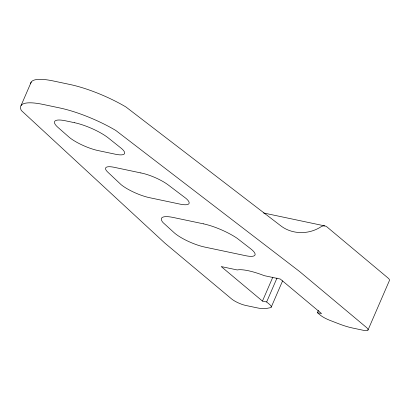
<?xml version="1.0" encoding="UTF-8"?>
<svg xmlns="http://www.w3.org/2000/svg" width="410" height="410" viewBox="0 0 410 410"><rect width="100%" height="100%" fill="white"/><g stroke="black" fill="none" stroke-linecap="round" stroke-linejoin="round"><path stroke-width="0.61" d="M21.053 105.549L31.211 82.077M318.391 310.355L317.381 312.686L320.241 315.08A11.726 2.875 23.4 0 0 329.845 320.333L338.957 323.859A29.315 7.19 23.4 0 0 352.451 327.995L363.47 330.327A11.142 2.732 23.4 0 0 366.361 327.38L299.613 271.538L115.769 130.441A54.858 13.458 23.4 0 0 59.886 107.979L43.096 104.437A54.858 13.458 23.4 0 0 21.356 110.521L164.81 243.058L231.563 298.905A11.142 2.732 23.4 0 0 245.815 305.47L256.839 307.797A29.315 7.19 23.4 0 0 266.203 308.489L270.205 307.736A11.726 2.875 23.4 0 0 269.503 304.363L266.638 301.97L262.467 301.089L272.814 277.18M266.638 301.97L276.986 278.062M271.241 307.116L282.592 280.881M368.011 330.014L389.454 280.455A11.142 2.732 23.4 0 0 387.809 277.821L327.036 226.981A11.726 7.247 -78.1 0 0 320.845 226.879C308.72 234.771 291.93 234.628 280.445 225.556L125.926 106.964A54.858 13.458 23.4 0 0 70.043 84.506L53.254 80.96A54.858 13.458 23.4 0 0 30.663 83.676M263.558 212.98L324.72 225.9M317.381 312.686L321.553 313.568L280.291 279.051L264.281 275.669A33.979 8.333 23.4 0 0 237.221 269.949L221.205 266.567L262.467 301.089M74.41 122.677L65.805 120.863A26.947 6.611 23.4 0 0 58.42 127.797L69.49 137.519A22.734 5.576 23.4 0 0 98.743 150.711L114.738 154.088A22.734 5.576 23.4 0 0 121.529 148.502L108.968 138.467A26.947 6.611 23.4 0 0 74.41 122.677M140.835 172.933L115.318 167.546A21.663 5.315 23.4 0 0 108.307 172.615L121.119 184.679A22.442 5.504 23.4 0 0 149.942 197.774L179.559 204.026A22.442 5.504 23.4 0 0 185.94 198.358L168.797 185.381A21.663 5.315 23.4 0 0 140.835 172.933M203.37 223.824L173.409 217.505A29.315 7.19 23.4 0 0 163.113 222.656L173.722 232.321A23.431 5.745 23.4 0 0 204.769 247.081L245.472 255.666A23.431 5.745 23.4 0 0 250.259 248.47L237.108 238.271A29.315 7.19 23.4 0 0 203.37 223.824"/></g></svg>
